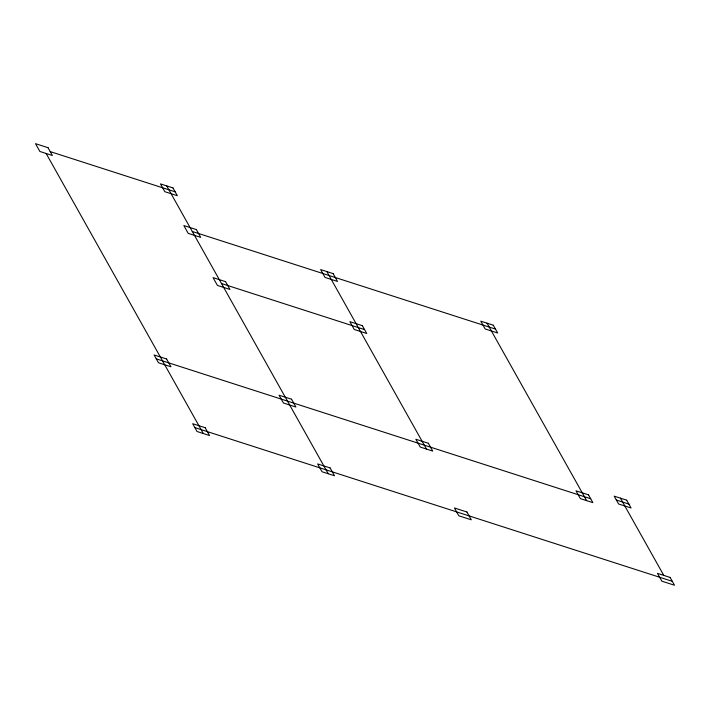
<?xml version="1.0" encoding="UTF-8"?>
<svg xmlns="http://www.w3.org/2000/svg" width="710" height="710" viewBox="0 0 710 710"><rect width="100%" height="100%" fill="white"/><g stroke="black" fill="none" stroke-linecap="round" stroke-linejoin="round"><path stroke-width="1.06" d="M50.206 151.594L175.157 191.824M192.277 231.469L495.482 329.094M221.493 283.53L364.549 329.591M616.289 500.026L628.971 504.109M156.28 358.861L590.693 498.74M194.851 427.597L672.308 581.33M620.442 498.163L663.779 575.384M487.033 323.174L586.629 500.63M326.884 271.611L426.479 449.066M166.708 185.905L328.251 473.747M46.141 153.484L203.3 433.517M48.014 147.689L35.5 143.66L39.884 151.47L52.398 155.499L48.014 147.689M172.965 187.919L160.451 183.89L164.835 191.7L177.349 195.729L172.965 187.919M196.342 229.578L183.828 225.549L188.212 233.359L200.726 237.388L196.342 229.578M333.141 273.625L320.627 269.596L325.011 277.406L337.525 281.435L333.141 273.625M493.29 325.189L480.776 321.16L485.161 328.97L497.674 332.999L493.29 325.189M225.558 281.639L213.044 277.61L217.429 285.42L229.942 289.449L225.558 281.639M362.357 325.686L349.844 321.657L354.228 329.467L366.742 333.496L362.357 325.686M626.699 500.177L614.185 496.148L618.57 503.967L631.075 507.987L626.699 500.177M166.601 358.985L154.088 354.956L158.472 362.766L170.986 366.795L166.601 358.985M291.553 399.224L279.039 395.195L283.423 403.005L295.937 407.034L291.553 399.224M428.352 443.271L415.838 439.241L420.222 447.051L432.736 451.081L428.352 443.271M588.501 494.834L575.987 490.805L580.372 498.615L592.885 502.644L588.501 494.834M205.172 427.722L192.659 423.692L197.043 431.502L209.556 435.532L205.172 427.722M330.123 467.952L317.61 463.923L321.994 471.733L334.508 475.762L330.123 467.952M466.923 511.999L454.409 507.969L458.793 515.779L471.307 519.809L466.923 511.999M670.116 577.425L657.433 573.343L661.818 581.153L674.5 585.235L670.116 577.425"/></g></svg>
